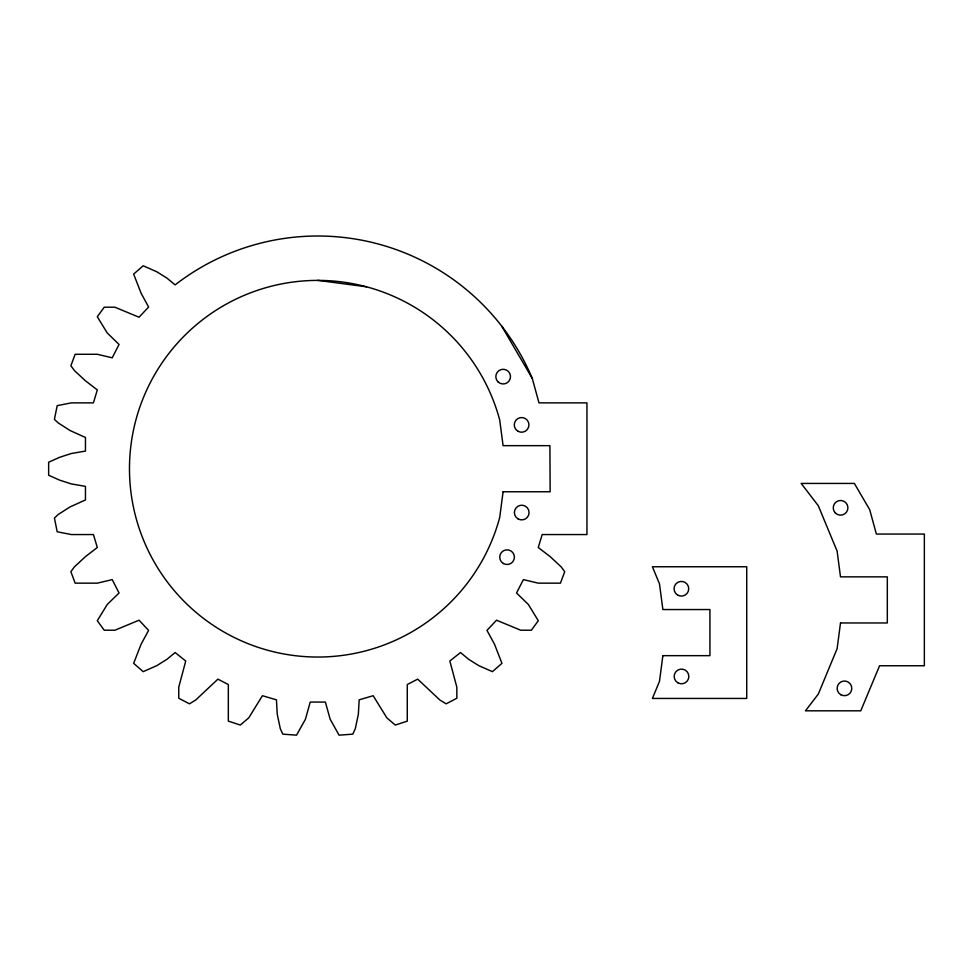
<?xml version="1.0" encoding="UTF-8"?>
<svg xmlns="http://www.w3.org/2000/svg" width="973" height="973" viewBox="0 0 973 973"><rect width="100%" height="100%" fill="white"/><g stroke="black" fill="none" stroke-linecap="round" stroke-linejoin="round"><path stroke-width="1.46" d="M317.794 280.382L366.541 286.804M501.618 326.016L532.292 378.461L538.981 402.871L586.95 402.871L586.95 534.554L542.18 534.554L538.276 547.507L550.28 556.738L561.178 566.882L564.729 571.686L560.436 583.155L538.276 583.155L523.377 579.616L516.529 592.995L528.327 604.44L538.3 620.713L531.355 630.224L520.713 630.224L496.546 620.202L486.974 630.382L494.491 644.187L501.946 663.331L492.411 671.65L478.813 665.654L468.621 659.28L460.497 652.542L449.854 661.02L456.848 687.23L456.848 698.237L446.145 703.832L439.881 700.013L417.697 679.154L407.273 684.53L407.273 721.127L395.281 725.055L386.828 717.843L373.17 695.719L359.159 699.83L358.356 714.255L355.291 728.728L352.785 734.153L339.066 735.162L330.175 719.242L325.371 702.068L310.229 702.068L305.425 719.242L296.534 735.162L282.815 734.153L280.309 728.728L277.244 714.255L276.441 699.83L262.43 695.719L248.772 717.843L240.319 725.055L228.327 721.127L228.327 684.53L217.903 679.154L195.719 700.013L189.443 703.832L178.752 698.237L178.752 687.23L185.734 661.02L175.104 652.542L166.979 659.28L156.787 665.654L143.189 671.65L133.654 663.331L141.109 644.187L148.614 630.382L139.054 620.202L114.887 630.224L104.245 630.224L97.3 620.713L107.261 604.44L119.059 592.995L112.223 579.616L97.324 583.155L75.164 583.155L70.871 571.686L74.41 566.882L85.308 556.738L97.324 547.507L93.42 534.554L71.382 534.554L57.2 531.793L54.415 518.025L58.185 514.51L69.983 506.945L85.454 499.952L85.454 486.366L71.297 483.909L59.657 480.151L48.65 475.213L48.65 462.224L59.657 457.286L71.297 453.527L85.454 451.071L85.454 437.485L69.983 430.48L58.185 422.914L54.415 419.412L57.2 405.644L71.382 402.871L93.42 402.871L97.324 389.918L85.308 380.698L74.41 370.555L70.871 365.739L75.164 354.281L97.324 354.281L112.223 357.821L119.059 344.442L107.261 332.997L97.3 316.712L104.245 307.2L114.887 307.2L139.054 317.234L148.614 307.054L141.109 293.25L133.654 274.094L143.189 265.775L156.787 271.783L166.979 278.144L175.104 284.894A232.705 232.705 0 0 1 532.292 378.461M503.09 491.766L499.708 517.466A188.336 188.336 0 0 1 209.779 622.988A188.336 188.336 0 0 1 209.779 314.449A188.336 188.336 0 0 1 499.708 419.971L503.09 445.658L549.915 445.658L550.146 491.766L503.09 491.766M662.868 655.656L659.487 681.343L652.409 698.444L746.729 698.444L746.729 566.76L652.409 566.76L659.487 583.861L662.868 609.548L709.925 609.548L709.925 655.656L662.868 655.656M840.502 622.963L837.121 648.65L818.305 694.077L805.462 710.813L860.777 710.813L879.58 665.751L924.35 665.751L924.35 534.068L876.381 534.068L869.692 509.657L854.355 483.435L801.18 483.435L818.305 505.741L837.121 551.168L840.502 576.855L887.315 576.855L887.315 622.963L840.502 622.963M677.719 595.111A7.334 7.334 0 0 0 688.726 588.762A7.334 7.334 0 0 0 677.719 582.401A7.334 7.334 0 0 0 677.719 595.111M677.84 682.803A7.334 7.334 0 0 0 688.848 676.442A7.334 7.334 0 0 0 677.84 670.093A7.334 7.334 0 0 0 677.84 682.803M840.794 694.71A7.334 7.334 0 0 0 851.801 688.349A7.334 7.334 0 0 0 840.794 682A7.334 7.334 0 0 0 840.794 694.71M835.393 513.002A7.334 7.334 0 0 0 847.665 509.718A7.334 7.334 0 0 0 838.677 500.73A7.334 7.334 0 0 0 835.393 513.002M517.94 431.234A7.334 7.334 0 0 0 528.947 424.873A7.334 7.334 0 0 0 517.94 418.524A7.334 7.334 0 0 0 517.94 431.234M518.062 518.913A7.334 7.334 0 0 0 529.069 512.564A7.334 7.334 0 0 0 518.062 506.203A7.334 7.334 0 0 0 518.062 518.913M503.394 563.513A7.334 7.334 0 0 0 514.401 557.152A7.334 7.334 0 0 0 503.394 550.803A7.334 7.334 0 0 0 503.394 563.513M497.981 381.817A7.334 7.334 0 0 0 510.266 378.521A7.334 7.334 0 0 0 501.277 369.533A7.334 7.334 0 0 0 497.981 381.817"/></g></svg>
